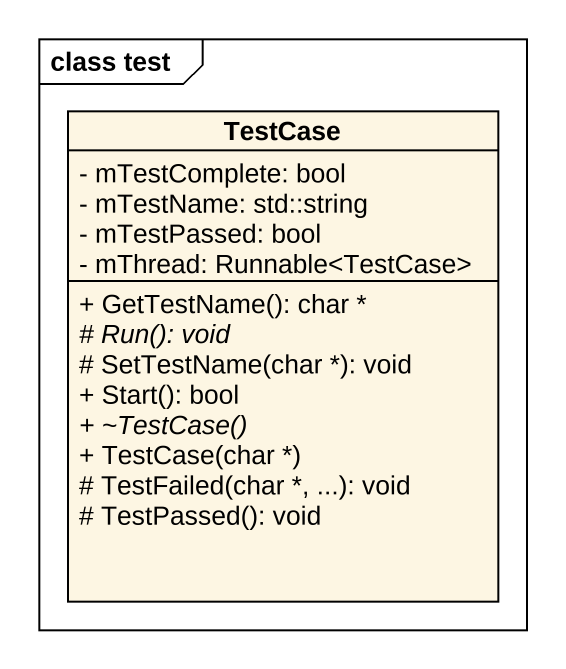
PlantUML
@startuml
mainframe class test
hide circle
hide empty members
skinparam classAttributeIconSize 0
class TestCase {
  - mTestComplete: bool
  - mTestName: std::string
  - mTestPassed: bool
  - mThread: Runnable<TestCase>
  + GetTestName(): char *
  {abstract} # Run(): void
  # SetTestName(char *): void
  + Start(): bool
  {abstract} + ~TestCase()
  + TestCase(char *)
  # TestFailed(char *, ...): void
  # TestPassed(): void
}
@enduml
